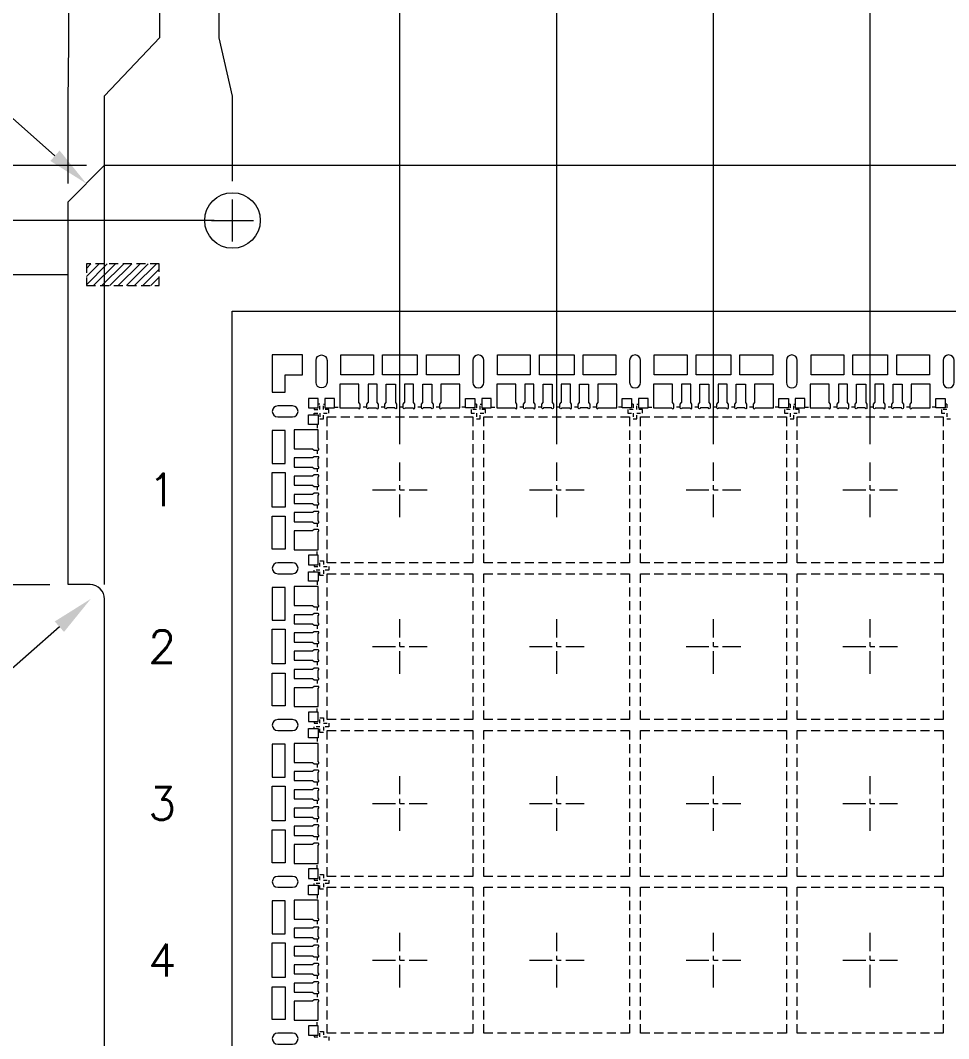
# Model space of a CAD drawing. Header units: millimetres. Extents: x 2103 to 2391, y 501 to 745.
# Drawn here: x 2163.15 to 2188.61, y 690.01 to 717.94 of the extents above; entities that cross this region are included whole.
import ezdxf

# ---------------------------------------------------------------- set-up
doc = ezdxf.new("R2010")
doc.units = ezdxf.units.MM
for name, pattern in [('CENTER', [2, 1.25, -0.25, 0.25, -0.25]), ('DASHED', [0.75, 0.5, -0.25]), ('HIDDEN', [0.375, 0.25, -0.125])]:
    doc.linetypes.add(name, pattern=pattern)
doc.layers.get('Defpoints').update_dxf_attribs({"lineweight": 18})
for name, color, linetype, lineweight in [('1', 7, 'Continuous', 18), ('1D', 4, 'Continuous', 18), ('2D', 4, 'Continuous', 18), ('ETCH', 4, 'Continuous', 15), ('PKG', 6, 'HIDDEN', 9)]:
    doc.layers.add(name, color=color, linetype=linetype, lineweight=lineweight)
doc.layers.add('中心线', color=1, linetype='CENTER')
doc.layers.add('标注', color=4, linetype='Continuous')
doc.styles.add('宋体', font='')
doc.styles.get('宋体').set_extended_font_data('宋体')
doc.dimstyles.new('St. ZB', dxfattribs={"dimtxt": 1.25, "dimasz": 0.8, "dimexe": 0.3, "dimexo": 0.2, "dimgap": 0.3, "dimtad": 0, "dimdec": 3, "dimzin": 0, "dimdsep": 46, "dimtxsty": '宋体', "dimcen": 0.09, "dimdle": 1.6, "dimclrd": 7, "dimclre": 1, "dimclrt": 256, "dimadec": 0, "dimazin": 0, "dimtfac": 1, "dimtdec": 3, "dimtmove": 0, "dimatfit": 3, "dimfxl": 1, "dimtolj": 1, "dimtzin": 0, "dimarcsym": 0})

# ---------------------------------------------------------------- blocks, each defined once
blk = doc.blocks.new('*D19')
at = {"layer": 'Defpoints', "color": 0, "transparency": 16777216}
for p in [(2186.461, 719.327), (2203.711, 712.452), (2186.461, 705.814)]:
    blk.add_point(p, dxfattribs=at)
at = {"layer": '标注', "color": 4, "linetype": 'Continuous', "lineweight": 5, "transparency": 16777216}
blk.add_line((2186.461, 706.314), (2186.461, 719.327), dxfattribs=at)
at = {"layer": '标注', "lineweight": 0, "transparency": 16777216, "insert": (2186.461, 722.162), "char_height": 1.25, "attachment_point": 5, "rotation": 90, "style": '宋体'}
blk.add_mtext('\\A1;17.250', dxfattribs=at)
blk = doc.blocks.new('*D20')
at = {"layer": 'Defpoints', "color": 0, "transparency": 16777216}
for p in [(2182.161, 719.327), (2203.711, 712.452), (2182.161, 705.814)]:
    blk.add_point(p, dxfattribs=at)
at = {"layer": '标注', "color": 4, "linetype": 'Continuous', "lineweight": 5, "transparency": 16777216}
blk.add_line((2182.161, 706.314), (2182.161, 719.327), dxfattribs=at)
at = {"layer": '标注', "lineweight": 0, "transparency": 16777216, "insert": (2182.161, 722.217), "char_height": 1.25, "attachment_point": 5, "rotation": 90, "style": '宋体'}
blk.add_mtext('\\A1;21.550', dxfattribs=at)
blk = doc.blocks.new('*D21')
at = {"layer": 'Defpoints', "color": 0, "transparency": 16777216}
for p in [(2177.861, 719.327), (2203.711, 712.452), (2177.861, 705.814)]:
    blk.add_point(p, dxfattribs=at)
at = {"layer": '标注', "color": 4, "linetype": 'Continuous', "lineweight": 5, "transparency": 16777216}
blk.add_line((2177.861, 706.314), (2177.861, 719.327), dxfattribs=at)
at = {"layer": '标注', "lineweight": 0, "transparency": 16777216, "insert": (2177.861, 722.217), "char_height": 1.25, "attachment_point": 5, "rotation": 90, "style": '宋体'}
blk.add_mtext('\\A1;25.850', dxfattribs=at)
blk = doc.blocks.new('*D22')
at = {"layer": 'Defpoints', "color": 0, "transparency": 16777216}
for p in [(2173.561, 719.327), (2203.711, 712.452), (2173.561, 705.814)]:
    blk.add_point(p, dxfattribs=at)
at = {"layer": '标注', "color": 4, "linetype": 'Continuous', "lineweight": 5, "transparency": 16777216}
blk.add_line((2173.561, 706.314), (2173.561, 719.327), dxfattribs=at)
at = {"layer": '标注', "lineweight": 0, "transparency": 16777216, "insert": (2173.561, 722.21), "char_height": 1.25, "attachment_point": 5, "rotation": 90, "style": '宋体'}
blk.add_mtext('\\A1;30.150', dxfattribs=at)
blk = doc.blocks.new('*D31')
at = {"layer": 'Defpoints', "color": 0, "transparency": 16777216}
for p in [(2168.607, 719.058), (2168.968, 713.027), (2203.711, 712.452)]:
    blk.add_point(p, dxfattribs=at)
at = {"layer": '标注', "color": 4, "linetype": 'Continuous', "lineweight": 5, "transparency": 16777216}
for p, q in [((2168.607, 717.458), (2168.607, 719.058)), ((2168.968, 715.858), (2168.607, 717.458)), ((2168.968, 713.527), (2168.968, 715.858))]:
    blk.add_line(p, q, dxfattribs=at)
at = {"layer": '标注', "lineweight": 0, "transparency": 16777216, "insert": (2168.607, 721.932), "char_height": 1.25, "attachment_point": 5, "rotation": 90, "style": '宋体'}
blk.add_mtext('\\A1;34.743', dxfattribs=at)
blk = doc.blocks.new('*D32')
at = {"layer": 'Defpoints', "color": 0, "transparency": 16777216}
for p in [(2164.476, 718.918), (2164.461, 712.964), (2203.711, 712.452)]:
    blk.add_point(p, dxfattribs=at)
at = {"layer": '标注', "color": 4, "linetype": 'Continuous', "lineweight": 5, "transparency": 16777216}
for p, q in [((2164.476, 717.318), (2164.476, 718.918)), ((2164.461, 715.718), (2164.476, 717.318)), ((2164.461, 713.464), (2164.461, 715.718))]:
    blk.add_line(p, q, dxfattribs=at)
at = {"layer": '标注', "lineweight": 0, "transparency": 16777216, "insert": (2164.476, 721.802), "char_height": 1.25, "attachment_point": 5, "rotation": 90, "style": '宋体'}
blk.add_mtext('\\A1;39.250', dxfattribs=at)
blk = doc.blocks.new('*D33')
at = {"layer": 'Defpoints', "color": 0, "transparency": 16777216}
for p in [(2166.972, 719.071), (2203.711, 712.452), (2165.461, 701.965)]:
    blk.add_point(p, dxfattribs=at)
at = {"layer": '标注', "color": 6, "linetype": 'Continuous', "lineweight": 5, "transparency": 16777216}
for p, q in [((2166.972, 717.471), (2166.972, 719.071)), ((2165.461, 715.871), (2166.972, 717.471)), ((2165.461, 702.465), (2165.461, 715.871))]:
    blk.add_line(p, q, dxfattribs=at)
at = {"layer": '标注', "color": 6, "lineweight": 0, "transparency": 16777216, "insert": (2166.972, 721.955), "char_height": 1.25, "attachment_point": 5, "rotation": 90, "style": '宋体'}
blk.add_mtext('\\A1;38.250', dxfattribs=at)
blk = doc.blocks.new('*D34')
at = {"layer": 'Defpoints', "color": 0, "transparency": 16777216}
for p in [(2203.711, 712.452), (2156.668, 702.466), (2164.461, 702.464)]:
    blk.add_point(p, dxfattribs=at)
at = {"layer": '标注', "color": 4, "linetype": 'Continuous', "lineweight": 5, "transparency": 16777216}
for p, q in [((2158.268, 702.466), (2156.668, 702.466)), ((2159.868, 702.464), (2158.268, 702.466)), ((2163.961, 702.464), (2159.868, 702.464))]:
    blk.add_line(p, q, dxfattribs=at)
at = {"layer": '标注', "lineweight": 0, "transparency": 16777216, "insert": (2154.224, 702.466), "char_height": 1.25, "attachment_point": 5, "style": '宋体'}
blk.add_mtext('\\A1;9.988', dxfattribs=at)
blk = doc.blocks.new('*D35')
at = {"layer": 'Defpoints', "color": 0, "transparency": 16777216}
for p in [(2156.522, 715.504), (2165.461, 713.964), (2203.711, 712.452)]:
    blk.add_point(p, dxfattribs=at)
at = {"layer": '标注', "color": 4, "linetype": 'Continuous', "lineweight": 5, "transparency": 16777216}
for p, q in [((2158.122, 715.504), (2156.522, 715.504)), ((2159.722, 713.964), (2158.122, 715.504)), ((2164.961, 713.964), (2159.722, 713.964))]:
    blk.add_line(p, q, dxfattribs=at)
at = {"layer": '标注', "lineweight": 0, "transparency": 16777216, "insert": (2154.145, 715.504), "char_height": 1.25, "attachment_point": 5, "style": '宋体'}
blk.add_mtext('\\A1;1.512', dxfattribs=at)
blk = doc.blocks.new('*D36')
at = {"layer": 'Defpoints', "color": 0, "transparency": 16777216}
for p in [(2203.711, 712.452), (2158.047, 682.471), (2164.461, 682.464)]:
    blk.add_point(p, dxfattribs=at)
at = {"layer": '标注', "color": 4, "linetype": 'Continuous', "lineweight": 5, "transparency": 16777216}
for p, q in [((2159.647, 682.471), (2158.047, 682.471)), ((2161.247, 682.464), (2159.647, 682.471)), ((2163.961, 682.464), (2161.247, 682.464))]:
    blk.add_line(p, q, dxfattribs=at)
at = {"layer": '标注', "lineweight": 0, "transparency": 16777216, "insert": (2155.163, 682.471), "char_height": 1.25, "attachment_point": 5, "style": '宋体'}
blk.add_mtext('\\A1;29.988', dxfattribs=at)
blk = doc.blocks.new('*D37')
at = {"layer": 'Defpoints', "color": 0, "transparency": 16777216}
for p in [(2203.711, 712.452), (2158.06, 667.471), (2164.461, 667.464)]:
    blk.add_point(p, dxfattribs=at)
at = {"layer": '标注', "color": 4, "linetype": 'Continuous', "lineweight": 5, "transparency": 16777216}
for p, q in [((2159.66, 667.471), (2158.06, 667.471)), ((2161.26, 667.464), (2159.66, 667.471)), ((2163.961, 667.464), (2161.26, 667.464))]:
    blk.add_line(p, q, dxfattribs=at)
at = {"layer": '标注', "lineweight": 0, "transparency": 16777216, "insert": (2155.163, 667.471), "char_height": 1.25, "attachment_point": 5, "style": '宋体'}
blk.add_mtext('\\A1;44.988', dxfattribs=at)
blk = doc.blocks.new('*D38')
at = {"layer": 'Defpoints', "color": 0, "transparency": 16777216}
for p in [(2203.711, 712.452), (2158.499, 638.978), (2164.966, 638.964)]:
    blk.add_point(p, dxfattribs=at)
at = {"layer": '标注', "color": 4, "linetype": 'Continuous', "lineweight": 5, "transparency": 16777216}
for p, q in [((2160.099, 638.978), (2158.499, 638.978)), ((2161.699, 638.964), (2160.099, 638.978)), ((2164.466, 638.964), (2161.699, 638.964))]:
    blk.add_line(p, q, dxfattribs=at)
at = {"layer": '标注', "lineweight": 0, "transparency": 16777216, "insert": (2149.791, 638.978), "char_height": 1.25, "attachment_point": 5, "style": '宋体'}
blk.add_mtext('\\A1;73.4880%%p0.300 TAPE', dxfattribs=at)
blk = doc.blocks.new('*D39')
at = {"layer": 'Defpoints', "color": 0, "transparency": 16777216}
for p in [(2203.711, 712.452), (2158.577, 635.95), (2165.461, 635.964)]:
    blk.add_point(p, dxfattribs=at)
at = {"layer": '标注', "color": 4, "linetype": 'Continuous', "lineweight": 5, "transparency": 16777216}
for p, q in [((2160.177, 635.95), (2158.577, 635.95)), ((2161.777, 635.964), (2160.177, 635.95)), ((2164.961, 635.964), (2161.777, 635.964))]:
    blk.add_line(p, q, dxfattribs=at)
at = {"layer": '标注', "lineweight": 0, "transparency": 16777216, "insert": (2155.704, 635.95), "char_height": 1.25, "attachment_point": 5, "style": '宋体'}
blk.add_mtext('\\A1;76.488', dxfattribs=at)
blk = doc.blocks.new('*D40')
at = {"layer": 'Defpoints', "color": 0, "transparency": 16777216}
for p in [(2156.746, 713.013), (2168.968, 712.452), (2203.711, 712.452)]:
    blk.add_point(p, dxfattribs=at)
at = {"layer": '标注', "color": 4, "linetype": 'Continuous', "lineweight": 5, "transparency": 16777216}
for p, q in [((2158.346, 713.013), (2156.746, 713.013)), ((2159.946, 712.452), (2158.346, 713.013)), ((2168.468, 712.452), (2159.946, 712.452))]:
    blk.add_line(p, q, dxfattribs=at)
at = {"layer": '标注', "lineweight": 0, "transparency": 16777216, "insert": (2154.298, 713.013), "char_height": 1.25, "attachment_point": 5, "style": '宋体'}
blk.add_mtext('\\A1;0.000', dxfattribs=at)
blk = doc.blocks.new('*D41')
at = {"layer": 'Defpoints', "color": 0, "transparency": 16777216}
for p in [(2203.711, 712.452), (2156.698, 710.964), (2164.961, 710.964)]:
    blk.add_point(p, dxfattribs=at)
at = {"layer": '标注', "color": 4, "linetype": 'Continuous', "lineweight": 5, "transparency": 16777216}
blk.add_line((2164.461, 710.964), (2156.698, 710.964), dxfattribs=at)
at = {"layer": '标注', "lineweight": 0, "transparency": 16777216, "insert": (2148.482, 710.964), "char_height": 1.25, "attachment_point": 5, "style": '宋体'}
blk.add_mtext('\\A1;1.4880%%P0.300 TAPE', dxfattribs=at)
blk = doc.blocks.new('*D53')
at = {"layer": 'Defpoints', "color": 0, "transparency": 16777216}
for p in [(2203.711, 712.452), (2158.046, 647.464), (2164.461, 647.464)]:
    blk.add_point(p, dxfattribs=at)
at = {"layer": '标注', "color": 4, "linetype": 'Continuous', "lineweight": 5, "transparency": 16777216}
blk.add_line((2163.961, 647.464), (2158.046, 647.464), dxfattribs=at)
at = {"layer": '标注', "lineweight": 0, "transparency": 16777216, "insert": (2155.159, 647.464), "char_height": 1.25, "attachment_point": 5, "style": '宋体'}
blk.add_mtext('\\A1;64.988', dxfattribs=at)
blk = doc.blocks.new('*D90')
at = {"layer": 'Defpoints', "color": 0, "transparency": 16777216}
for p in [(2203.711, 712.452), (2168.961, 639.964), (2167.668, 632.405)]:
    blk.add_point(p, dxfattribs=at)
at = {"layer": '标注', "color": 4, "linetype": 'Continuous', "lineweight": 5, "transparency": 16777216}
for p, q in [((2168.961, 639.464), (2168.961, 635.605)), ((2168.961, 635.605), (2167.668, 634.005)), ((2167.668, 634.005), (2167.668, 632.405))]:
    blk.add_line(p, q, dxfattribs=at)
at = {"layer": '标注', "lineweight": 0, "transparency": 16777216, "insert": (2167.668, 629.521), "char_height": 1.25, "attachment_point": 5, "rotation": 90, "style": '宋体'}
blk.add_mtext('\\A1;34.750', dxfattribs=at)

msp = doc.modelspace()

# ---------------------------------------------------------------- hatches: boundary and pattern name
at = {"layer": 'ETCH', "lineweight": 0}
h = msp.add_hatch(dxfattribs=at)
h.set_pattern_fill('ANSI31', color=256, scale=0.05)
h.set_pattern_definition([(45, (2316.36633, 731.20853), (-0.1122532, 0.1122532), [])])
h.paths.add_polyline_path([(2224.25022, 582.08881), (2223.65022, 582.08881), (2223.65022, 582.00453), (2224.25022, 582.00453)])
h.paths.add_polyline_path([(2224.25022, 582.18453), (2223.65022, 582.18453), (2223.65022, 582.08881), (2224.25022, 582.08881)])
h.paths.add_polyline_path([(2224.25022, 603.69453), (2223.65022, 603.69453), (2223.65022, 603.60453), (2224.25022, 603.60453)])
h.paths.add_polyline_path([(2224.25022, 603.78453), (2223.65022, 603.78453), (2223.65022, 603.69453), (2224.25022, 603.69453)])
h.paths.add_polyline_path([(2147.75022, 603.69453), (2147.15022, 603.69453), (2147.15022, 603.60453), (2147.75022, 603.60453)])
h.paths.add_polyline_path([(2147.75022, 603.78453), (2147.15022, 603.78453), (2147.15022, 603.69453), (2147.75022, 603.69453)])
h.paths.add_polyline_path([(2166.9606, 638.96442), (2164.9606, 638.96442), (2164.9606, 638.66442), (2166.9606, 638.66442)])
h.paths.add_polyline_path([(2166.9606, 639.26442), (2164.9606, 639.26442), (2164.9606, 638.96442), (2166.9606, 638.96442)])
h.paths.add_polyline_path([(2166.9606, 710.96442), (2164.9606, 710.96442), (2164.9606, 710.66442), (2166.9606, 710.66442)])
h.paths.add_polyline_path([(2166.9606, 711.26442), (2164.9606, 711.26442), (2164.9606, 710.96442), (2166.9606, 710.96442)])
h.paths.add_polyline_path([(2147.75022, 582.08881), (2147.15022, 582.08881), (2147.15022, 582.00453), (2147.75022, 582.00453)])
h.paths.add_polyline_path([(2147.75022, 582.18453), (2147.15022, 582.18453), (2147.15022, 582.08881), (2147.75022, 582.08881)])
at = {"layer": '标注', "lineweight": 0}
for points in [[(2163.97266, 714.08345), (2164.9606, 713.46442), (2164.22683, 714.37041)], [(2164.09334, 701.45512), (2165.08129, 702.07415), (2164.34751, 701.16817)]]:
    msp.add_hatch(color=256, dxfattribs=at).paths.add_polyline_path(points, flags=0)

# ---------------------------------------------------------------- linework, layer by layer
at = {"color": 6, "linetype": 'ByBlock', "lineweight": 0}
msp.add_lwpolyline([(2240.9606, 635.96442), (2165.4606, 635.96442), (2164.4606, 636.96442), (2164.4606, 636.96442), (2164.4606, 636.96442), (2164.4606, 647.46442), (2165.0606, 647.46442, 0.41421356), (2165.4606, 647.86442), (2165.4606, 667.06442, 0.41421356), (2165.0606, 667.46442), (2164.4606, 667.46442), (2164.4606, 682.46442), (2165.0606, 682.46442, 0.41421356), (2165.4606, 682.86442), (2165.4606, 702.06442, 0.41421356), (2165.0606, 702.46442), (2164.4606, 702.46442), (2164.4606, 712.96442), (2164.4606, 712.96442), (2164.4606, 712.96442), (2165.4606, 713.96442), (2240.9606, 713.96442)], format="xyb", dxfattribs=at)
at = {"lineweight": 0}
msp.add_lwpolyline([(2170.8856, 708.21442), (2170.8856, 708.76442), (2170.0606, 708.76442), (2170.0606, 707.73942), (2170.4106, 707.73942), (2170.4106, 708.21442)], close=True, dxfattribs=at)
at = {"lineweight": 0, "ltscale": 10}
for points in [[(2171.2606, 708.00942), (2171.2606, 708.61442, -1), (2171.5606, 708.61442), (2171.5606, 708.00942, -1)], [(2175.8606, 708.00942), (2175.8606, 708.61442, 1), (2175.5606, 708.61442), (2175.5606, 708.00942, 1)], [(2180.1606, 708.00942), (2180.1606, 708.61442, 1), (2179.8606, 708.61442), (2179.8606, 708.00942, 1)], [(2180.1606, 708.00942), (2180.1606, 708.61442, 1), (2179.8606, 708.61442), (2179.8606, 708.00942, 1)], [(2184.4606, 708.00942), (2184.4606, 708.61442, 1), (2184.1606, 708.61442), (2184.1606, 708.00942, 1)], [(2184.4606, 708.00942), (2184.4606, 708.61442, 1), (2184.1606, 708.61442), (2184.1606, 708.00942, 1)], [(2188.7606, 708.00942), (2188.7606, 708.61442, 1), (2188.4606, 708.61442), (2188.4606, 708.00942, 1)], [(2170.6156, 707.36442), (2170.2106, 707.36442, 1), (2170.2106, 707.06442), (2170.6156, 707.06442, 1)], [(2170.6156, 703.06442), (2170.2106, 703.06442, 1), (2170.2106, 702.76442), (2170.6156, 702.76442, 1)], [(2170.6156, 698.76442), (2170.2106, 698.76442, 1), (2170.2106, 698.46442), (2170.6156, 698.46442, 1)], [(2170.6156, 694.46442), (2170.2106, 694.46442, 1), (2170.2106, 694.16442), (2170.6156, 694.16442, 1)], [(2170.6156, 690.16442), (2170.2106, 690.16442, 1), (2170.2106, 689.86442), (2170.6156, 689.86442, 1)]]:
    msp.add_lwpolyline(points, format="xyb", close=True, dxfattribs=at)
for points in [[(2171.9356, 708.21442), (2171.9356, 708.76442), (2172.8356, 708.76442), (2172.8356, 708.21442)], [(2173.0856, 708.21442), (2173.0856, 708.76442), (2174.0356, 708.76442), (2174.0356, 708.21442)], [(2174.2856, 708.21442), (2174.2856, 708.76442), (2175.1856, 708.76442), (2175.1856, 708.21442)], [(2176.2356, 708.21442), (2176.2356, 708.76442), (2177.1356, 708.76442), (2177.1356, 708.21442)], [(2177.3856, 708.21442), (2177.3856, 708.76442), (2178.3356, 708.76442), (2178.3356, 708.21442)], [(2178.5856, 708.21442), (2178.5856, 708.76442), (2179.4856, 708.76442), (2179.4856, 708.21442)], [(2180.5356, 708.21442), (2180.5356, 708.76442), (2181.4356, 708.76442), (2181.4356, 708.21442)], [(2181.6856, 708.21442), (2181.6856, 708.76442), (2182.6356, 708.76442), (2182.6356, 708.21442)], [(2182.8856, 708.21442), (2182.8856, 708.76442), (2183.7856, 708.76442), (2183.7856, 708.21442)], [(2184.8356, 708.21442), (2184.8356, 708.76442), (2185.7356, 708.76442), (2185.7356, 708.21442)], [(2185.9856, 708.21442), (2185.9856, 708.76442), (2186.9356, 708.76442), (2186.9356, 708.21442)], [(2187.1856, 708.21442), (2187.1856, 708.76442), (2188.0856, 708.76442), (2188.0856, 708.21442)], [(2170.0606, 705.78942), (2170.4106, 705.78942), (2170.4106, 706.68942), (2170.0606, 706.68942)], [(2170.0606, 705.53942), (2170.4106, 705.53942), (2170.4106, 704.58942), (2170.0606, 704.58942)], [(2170.4106, 704.33942), (2170.4106, 703.43942), (2170.0606, 703.43942), (2170.0606, 704.33942)], [(2170.0606, 701.48942), (2170.4106, 701.48942), (2170.4106, 702.38942), (2170.0606, 702.38942)], [(2170.0606, 701.23942), (2170.4106, 701.23942), (2170.4106, 700.28942), (2170.0606, 700.28942)], [(2170.4106, 700.03942), (2170.4106, 699.13942), (2170.0606, 699.13942), (2170.0606, 700.03942)], [(2170.0606, 697.18942), (2170.4106, 697.18942), (2170.4106, 698.08942), (2170.0606, 698.08942)], [(2170.0606, 696.93942), (2170.4106, 696.93942), (2170.4106, 695.98942), (2170.0606, 695.98942)], [(2170.4106, 695.73942), (2170.4106, 694.83942), (2170.0606, 694.83942), (2170.0606, 695.73942)], [(2170.0606, 692.88942), (2170.4106, 692.88942), (2170.4106, 693.78942), (2170.0606, 693.78942)], [(2170.0606, 692.63942), (2170.4106, 692.63942), (2170.4106, 691.68942), (2170.0606, 691.68942)], [(2170.4106, 691.43942), (2170.4106, 690.53942), (2170.0606, 690.53942), (2170.0606, 691.43942)]]:
    msp.add_lwpolyline(points, close=True, dxfattribs=at)
at = {"layer": '1', "lineweight": 0}
for points in [[(2172.4706, 707.30942), (2172.4706, 707.41442), (2172.4356, 707.46442), (2172.4356, 707.96442), (2171.9156, 707.96442), (2171.9156, 707.30942), (2172.4206, 707.30942, 1)], [(2174.7006, 707.30942), (2175.2056, 707.30942), (2175.2056, 707.96442), (2174.6856, 707.96442), (2174.6856, 707.46442), (2174.6506, 707.41442), (2174.6506, 707.30942, 1)], [(2176.7356, 707.46442), (2176.7356, 707.96442), (2176.2156, 707.96442), (2176.2156, 707.30942), (2176.7206, 707.30942, 1), (2176.7706, 707.30942), (2176.7706, 707.41442)], [(2178.9506, 707.41442), (2178.9506, 707.30942, 1), (2179.0006, 707.30942), (2179.5056, 707.30942), (2179.5056, 707.96442), (2178.9856, 707.96442), (2178.9856, 707.46442)], [(2181.0356, 707.46442), (2181.0356, 707.96442), (2180.5156, 707.96442), (2180.5156, 707.30942), (2181.0206, 707.30942, 1), (2181.0706, 707.30942), (2181.0706, 707.41442)], [(2183.2506, 707.41442), (2183.2506, 707.30942, 1), (2183.3006, 707.30942), (2183.8056, 707.30942), (2183.8056, 707.96442), (2183.2856, 707.96442), (2183.2856, 707.46442)], [(2185.3356, 707.46442), (2185.3356, 707.96442), (2184.8156, 707.96442), (2184.8156, 707.30942), (2185.3206, 707.30942, 1), (2185.3706, 707.30942), (2185.3706, 707.41442)], [(2187.5506, 707.41442), (2187.5506, 707.30942, 1), (2187.6006, 707.30942), (2188.1056, 707.30942), (2188.1056, 707.96442), (2187.5856, 707.96442), (2187.5856, 707.46442)], [(2171.2106, 706.15442), (2171.3156, 706.15442, 1), (2171.3156, 706.20442), (2171.3156, 706.70942), (2170.6606, 706.70942), (2170.6606, 706.18942), (2171.1606, 706.18942)], [(2171.1606, 703.93942), (2170.6606, 703.93942), (2170.6606, 703.41942), (2171.3156, 703.41942), (2171.3156, 703.92442, 1), (2171.3156, 703.97442), (2171.2106, 703.97442)], [(2171.2106, 701.85442), (2171.3156, 701.85442, 1), (2171.3156, 701.90442), (2171.3156, 702.40942), (2170.6606, 702.40942), (2170.6606, 701.88942), (2171.1606, 701.88942)], [(2171.1606, 699.63942), (2170.6606, 699.63942), (2170.6606, 699.11942), (2171.3156, 699.11942), (2171.3156, 699.62442, 1), (2171.3156, 699.67442), (2171.2106, 699.67442)], [(2171.2106, 697.55442), (2171.3156, 697.55442, 1), (2171.3156, 697.60442), (2171.3156, 698.10942), (2170.6606, 698.10942), (2170.6606, 697.58942), (2171.1606, 697.58942)], [(2171.1606, 695.33942), (2170.6606, 695.33942), (2170.6606, 694.81942), (2171.3156, 694.81942), (2171.3156, 695.32442, 1), (2171.3156, 695.37442), (2171.2106, 695.37442)], [(2171.2106, 693.25442), (2171.3156, 693.25442, 1), (2171.3156, 693.30442), (2171.3156, 693.80942), (2170.6606, 693.80942), (2170.6606, 693.28942), (2171.1606, 693.28942)], [(2171.1606, 691.03942), (2170.6606, 691.03942), (2170.6606, 690.51942), (2171.3156, 690.51942), (2171.3156, 691.02442, 1), (2171.3156, 691.07442), (2171.2106, 691.07442)]]:
    msp.add_lwpolyline(points, format="xyb", close=True, dxfattribs=at)
for points in [[(2172.7006, 707.30942), (2172.9206, 707.30942, 1), (2172.9706, 707.30942), (2172.9706, 707.41442), (2172.9356, 707.46442), (2172.9356, 707.96442), (2172.6856, 707.96442), (2172.6856, 707.46442)], [(2173.7006, 707.30942), (2173.9206, 707.30942, 1), (2173.9706, 707.30942), (2173.9706, 707.41442), (2173.9356, 707.46442), (2173.9356, 707.96442), (2173.6856, 707.96442), (2173.6856, 707.46442)], [(2177.0006, 707.30942), (2177.2206, 707.30942, 1), (2177.2706, 707.30942), (2177.2706, 707.41442), (2177.2356, 707.46442), (2177.2356, 707.96442), (2176.9856, 707.96442), (2176.9856, 707.46442)], [(2178.0006, 707.30942), (2178.2206, 707.30942, 1), (2178.2706, 707.30942), (2178.2706, 707.41442), (2178.2356, 707.46442), (2178.2356, 707.96442), (2177.9856, 707.96442), (2177.9856, 707.46442)], [(2181.3006, 707.30942), (2181.5206, 707.30942, 1), (2181.5706, 707.30942), (2181.5706, 707.41442), (2181.5356, 707.46442), (2181.5356, 707.96442), (2181.2856, 707.96442), (2181.2856, 707.46442)], [(2182.3006, 707.30942), (2182.5206, 707.30942, 1), (2182.5706, 707.30942), (2182.5706, 707.41442), (2182.5356, 707.46442), (2182.5356, 707.96442), (2182.2856, 707.96442), (2182.2856, 707.46442)], [(2185.6006, 707.30942), (2185.8206, 707.30942, 1), (2185.8706, 707.30942), (2185.8706, 707.41442), (2185.8356, 707.46442), (2185.8356, 707.96442), (2185.5856, 707.96442), (2185.5856, 707.46442)], [(2186.6006, 707.30942), (2186.8206, 707.30942, 1), (2186.8706, 707.30942), (2186.8706, 707.41442), (2186.8356, 707.46442), (2186.8356, 707.96442), (2186.5856, 707.96442), (2186.5856, 707.46442)], [(2171.3156, 705.20442), (2171.3156, 705.42442, 1), (2171.3156, 705.47442), (2171.2106, 705.47442), (2171.1606, 705.43942), (2170.6606, 705.43942), (2170.6606, 705.18942), (2171.1606, 705.18942)], [(2171.3156, 704.20442), (2171.3156, 704.42442, 1), (2171.3156, 704.47442), (2171.2106, 704.47442), (2171.1606, 704.43942), (2170.6606, 704.43942), (2170.6606, 704.18942), (2171.1606, 704.18942)], [(2171.3156, 700.90442), (2171.3156, 701.12442, 1), (2171.3156, 701.17442), (2171.2106, 701.17442), (2171.1606, 701.13942), (2170.6606, 701.13942), (2170.6606, 700.88942), (2171.1606, 700.88942)], [(2171.3156, 699.90442), (2171.3156, 700.12442, 1), (2171.3156, 700.17442), (2171.2106, 700.17442), (2171.1606, 700.13942), (2170.6606, 700.13942), (2170.6606, 699.88942), (2171.1606, 699.88942)], [(2171.3156, 696.60442), (2171.3156, 696.82442, 1), (2171.3156, 696.87442), (2171.2106, 696.87442), (2171.1606, 696.83942), (2170.6606, 696.83942), (2170.6606, 696.58942), (2171.1606, 696.58942)], [(2171.3156, 695.60442), (2171.3156, 695.82442, 1), (2171.3156, 695.87442), (2171.2106, 695.87442), (2171.1606, 695.83942), (2170.6606, 695.83942), (2170.6606, 695.58942), (2171.1606, 695.58942)], [(2171.3156, 692.30442), (2171.3156, 692.52442, 1), (2171.3156, 692.57442), (2171.2106, 692.57442), (2171.1606, 692.53942), (2170.6606, 692.53942), (2170.6606, 692.28942), (2171.1606, 692.28942)], [(2171.3156, 691.30442), (2171.3156, 691.52442, 1), (2171.3156, 691.57442), (2171.2106, 691.57442), (2171.1606, 691.53942), (2170.6606, 691.53942), (2170.6606, 691.28942), (2171.1606, 691.28942)]]:
    msp.add_lwpolyline(points, format="xyb", dxfattribs=at)
at = {"layer": '1', "color": 7, "lineweight": 0}
for points in [[(2173.4706, 707.30942, -1), (2173.4206, 707.30942), (2173.2006, 707.30942, -1), (2173.1506, 707.30942), (2173.1506, 707.41442), (2173.1856, 707.46442), (2173.1856, 707.96442), (2173.4356, 707.96442), (2173.4356, 707.46442), (2173.4706, 707.41442)], [(2174.4706, 707.30942, -1), (2174.4206, 707.30942), (2174.2006, 707.30942, -1), (2174.1506, 707.30942), (2174.1506, 707.41442), (2174.1856, 707.46442), (2174.1856, 707.96442), (2174.4356, 707.96442), (2174.4356, 707.46442), (2174.4706, 707.41442)], [(2177.7706, 707.30942, -1), (2177.7206, 707.30942), (2177.5006, 707.30942, -1), (2177.4506, 707.30942), (2177.4506, 707.41442), (2177.4856, 707.46442), (2177.4856, 707.96442), (2177.7356, 707.96442), (2177.7356, 707.46442), (2177.7706, 707.41442)], [(2178.7706, 707.30942, -1), (2178.7206, 707.30942), (2178.5006, 707.30942, -1), (2178.4506, 707.30942), (2178.4506, 707.41442), (2178.4856, 707.46442), (2178.4856, 707.96442), (2178.7356, 707.96442), (2178.7356, 707.46442), (2178.7706, 707.41442)], [(2182.0706, 707.30942, -1), (2182.0206, 707.30942), (2181.8006, 707.30942, -1), (2181.7506, 707.30942), (2181.7506, 707.41442), (2181.7856, 707.46442), (2181.7856, 707.96442), (2182.0356, 707.96442), (2182.0356, 707.46442), (2182.0706, 707.41442)], [(2183.0706, 707.30942, -1), (2183.0206, 707.30942), (2182.8006, 707.30942, -1), (2182.7506, 707.30942), (2182.7506, 707.41442), (2182.7856, 707.46442), (2182.7856, 707.96442), (2183.0356, 707.96442), (2183.0356, 707.46442), (2183.0706, 707.41442)], [(2186.3706, 707.30942, -1), (2186.3206, 707.30942), (2186.1006, 707.30942, -1), (2186.0506, 707.30942), (2186.0506, 707.41442), (2186.0856, 707.46442), (2186.0856, 707.96442), (2186.3356, 707.96442), (2186.3356, 707.46442), (2186.3706, 707.41442)], [(2187.3706, 707.30942, -1), (2187.3206, 707.30942), (2187.1006, 707.30942, -1), (2187.0506, 707.30942), (2187.0506, 707.41442), (2187.0856, 707.46442), (2187.0856, 707.96442), (2187.3356, 707.96442), (2187.3356, 707.46442), (2187.3706, 707.41442)], [(2171.2106, 705.97442), (2171.1606, 705.93942), (2170.6606, 705.93942), (2170.6606, 705.68942), (2171.1606, 705.68942), (2171.2106, 705.65442), (2171.3156, 705.65442, 1), (2171.3156, 705.70442), (2171.3156, 705.92442, 1), (2171.3156, 705.97442)], [(2171.2106, 704.97442), (2171.1606, 704.93942), (2170.6606, 704.93942), (2170.6606, 704.68942), (2171.1606, 704.68942), (2171.2106, 704.65442), (2171.3156, 704.65442, 1), (2171.3156, 704.70442), (2171.3156, 704.92442, 1), (2171.3156, 704.97442)], [(2171.2106, 701.67442), (2171.1606, 701.63942), (2170.6606, 701.63942), (2170.6606, 701.38942), (2171.1606, 701.38942), (2171.2106, 701.35442), (2171.3156, 701.35442, 1), (2171.3156, 701.40442), (2171.3156, 701.62442, 1), (2171.3156, 701.67442)], [(2171.2106, 700.67442), (2171.1606, 700.63942), (2170.6606, 700.63942), (2170.6606, 700.38942), (2171.1606, 700.38942), (2171.2106, 700.35442), (2171.3156, 700.35442, 1), (2171.3156, 700.40442), (2171.3156, 700.62442, 1), (2171.3156, 700.67442)], [(2171.2106, 697.37442), (2171.1606, 697.33942), (2170.6606, 697.33942), (2170.6606, 697.08942), (2171.1606, 697.08942), (2171.2106, 697.05442), (2171.3156, 697.05442, 1), (2171.3156, 697.10442), (2171.3156, 697.32442, 1), (2171.3156, 697.37442)], [(2171.2106, 696.37442), (2171.1606, 696.33942), (2170.6606, 696.33942), (2170.6606, 696.08942), (2171.1606, 696.08942), (2171.2106, 696.05442), (2171.3156, 696.05442, 1), (2171.3156, 696.10442), (2171.3156, 696.32442, 1), (2171.3156, 696.37442)], [(2171.2106, 693.07442), (2171.1606, 693.03942), (2170.6606, 693.03942), (2170.6606, 692.78942), (2171.1606, 692.78942), (2171.2106, 692.75442), (2171.3156, 692.75442, 1), (2171.3156, 692.80442), (2171.3156, 693.02442, 1), (2171.3156, 693.07442)], [(2171.2106, 692.07442), (2171.1606, 692.03942), (2170.6606, 692.03942), (2170.6606, 691.78942), (2171.1606, 691.78942), (2171.2106, 691.75442), (2171.3156, 691.75442, 1), (2171.3156, 691.80442), (2171.3156, 692.02442, 1), (2171.3156, 692.07442)]]:
    msp.add_lwpolyline(points, format="xyb", close=True, dxfattribs=at)
at = {"layer": '1', "lineweight": 0}
for points in [[(2171.0556, 707.30942), (2171.3156, 707.30942), (2171.3156, 707.56942), (2171.0556, 707.56942)], [(2171.7656, 707.30942), (2171.7656, 707.56942), (2171.5056, 707.56942), (2171.5056, 707.30942)], [(2175.3556, 707.30942), (2175.3556, 707.56942), (2175.6156, 707.56942), (2175.6156, 707.30942)], [(2176.0656, 707.30942), (2176.0656, 707.56942), (2175.8056, 707.56942), (2175.8056, 707.30942)], [(2179.6556, 707.30942), (2179.6556, 707.56942), (2179.9156, 707.56942), (2179.9156, 707.30942)], [(2180.3656, 707.30942), (2180.3656, 707.56942), (2180.1056, 707.56942), (2180.1056, 707.30942)], [(2183.9556, 707.30942), (2183.9556, 707.56942), (2184.2156, 707.56942), (2184.2156, 707.30942)], [(2184.6656, 707.30942), (2184.6656, 707.56942), (2184.4056, 707.56942), (2184.4056, 707.30942)], [(2188.2556, 707.30942), (2188.2556, 707.56942), (2188.5156, 707.56942), (2188.5156, 707.30942)], [(2171.3156, 706.85942), (2171.0556, 706.85942), (2171.0556, 707.11942), (2171.3156, 707.11942)], [(2171.3156, 703.26942), (2171.0556, 703.26942), (2171.0556, 703.00942), (2171.3156, 703.00942)], [(2171.3156, 702.55942), (2171.0556, 702.55942), (2171.0556, 702.81942), (2171.3156, 702.81942)], [(2171.3156, 698.96942), (2171.0556, 698.96942), (2171.0556, 698.70942), (2171.3156, 698.70942)], [(2171.3156, 698.25942), (2171.0556, 698.25942), (2171.0556, 698.51942), (2171.3156, 698.51942)], [(2171.3156, 694.66942), (2171.0556, 694.66942), (2171.0556, 694.40942), (2171.3156, 694.40942)], [(2171.3156, 693.95942), (2171.0556, 693.95942), (2171.0556, 694.21942), (2171.3156, 694.21942)], [(2171.3156, 690.36942), (2171.0556, 690.36942), (2171.0556, 690.10942), (2171.3156, 690.10942)]]:
    msp.add_lwpolyline(points, close=True, dxfattribs=at)
at = {"layer": '1', "color": 7, "lineweight": 0}
for points in [[(2172.7006, 707.30942, -1), (2172.6506, 707.30942), (2172.6506, 707.41442), (2172.6856, 707.46442)], [(2173.7006, 707.30942, -1), (2173.6506, 707.30942), (2173.6506, 707.41442), (2173.6856, 707.46442)], [(2177.0006, 707.30942, -1), (2176.9506, 707.30942), (2176.9506, 707.41442), (2176.9856, 707.46442)], [(2178.0006, 707.30942, -1), (2177.9506, 707.30942), (2177.9506, 707.41442), (2177.9856, 707.46442)], [(2181.3006, 707.30942, -1), (2181.2506, 707.30942), (2181.2506, 707.41442), (2181.2856, 707.46442)], [(2182.3006, 707.30942, -1), (2182.2506, 707.30942), (2182.2506, 707.41442), (2182.2856, 707.46442)], [(2185.6006, 707.30942, -1), (2185.5506, 707.30942), (2185.5506, 707.41442), (2185.5856, 707.46442)], [(2186.6006, 707.30942, -1), (2186.5506, 707.30942), (2186.5506, 707.41442), (2186.5856, 707.46442)], [(2171.1606, 705.18942), (2171.2106, 705.15442), (2171.3156, 705.15442, 1), (2171.3156, 705.20442)], [(2171.1606, 704.18942), (2171.2106, 704.15442), (2171.3156, 704.15442, 1), (2171.3156, 704.20442)], [(2171.1606, 700.88942), (2171.2106, 700.85442), (2171.3156, 700.85442, 1), (2171.3156, 700.90442)], [(2171.1606, 699.88942), (2171.2106, 699.85442), (2171.3156, 699.85442, 1), (2171.3156, 699.90442)], [(2171.1606, 696.58942), (2171.2106, 696.55442), (2171.3156, 696.55442, 1), (2171.3156, 696.60442)], [(2171.1606, 695.58942), (2171.2106, 695.55442), (2171.3156, 695.55442, 1), (2171.3156, 695.60442)], [(2171.1606, 692.28942), (2171.2106, 692.25442), (2171.3156, 692.25442, 1), (2171.3156, 692.30442)], [(2171.1606, 691.28942), (2171.2106, 691.25442), (2171.3156, 691.25442, 1), (2171.3156, 691.30442)]]:
    msp.add_lwpolyline(points, format="xyb", dxfattribs=at)
at = {"layer": '1', "lineweight": 0}
msp.add_circle((2168.9676, 712.45242), 0.762, dxfattribs=at)
at = {"layer": '1D', "lineweight": 0}
for p, q in [((2168.9676, 711.87742), (2168.9676, 713.02742)), ((2168.3926, 712.45242), (2169.5426, 712.45242))]:
    msp.add_line(p, q, dxfattribs=at)
at = {"layer": '1D', "linetype": 'HIDDEN', "lineweight": 0}
msp.add_lwpolyline([(2164.9606, 711.26442), (2164.9606, 710.66442), (2166.9606, 710.66442), (2166.9606, 711.26442)], close=True, dxfattribs=at)
at = {"layer": '1D', "color": 1, "lineweight": 0}
msp.add_lwpolyline([(2240.9606, 639.96442), (2168.9606, 639.96442), (2168.9606, 709.96442), (2240.9606, 709.96442)], dxfattribs=at)
at = {"layer": '1D', "linetype": 'HIDDEN', "lineweight": 0, "ltscale": 0.1}
for points in [[(2171.7656, 707.33442), (2171.9156, 707.33442)], [(2172.6506, 707.33442), (2172.4706, 707.33442)], [(2173.1506, 707.33442), (2172.9706, 707.33442)], [(2173.6506, 707.33442), (2173.4706, 707.33442)], [(2174.1506, 707.33442), (2173.9706, 707.33442)], [(2174.6506, 707.33442), (2174.4706, 707.33442)], [(2175.3556, 707.33442), (2175.2056, 707.33442)], [(2176.0656, 707.33442), (2176.2156, 707.33442)], [(2176.9506, 707.33442), (2176.7706, 707.33442)], [(2177.4506, 707.33442), (2177.2706, 707.33442)], [(2177.9506, 707.33442), (2177.7706, 707.33442)], [(2178.4506, 707.33442), (2178.2706, 707.33442)], [(2178.9506, 707.33442), (2178.7706, 707.33442)], [(2179.6556, 707.33442), (2179.5056, 707.33442)], [(2180.3656, 707.33442), (2180.5156, 707.33442)], [(2181.2506, 707.33442), (2181.0706, 707.33442)], [(2181.7506, 707.33442), (2181.5706, 707.33442)], [(2182.2506, 707.33442), (2182.0706, 707.33442)], [(2182.7506, 707.33442), (2182.5706, 707.33442)], [(2183.2506, 707.33442), (2183.0706, 707.33442)], [(2183.9556, 707.33442), (2183.8056, 707.33442)], [(2184.6656, 707.33442), (2184.8156, 707.33442)], [(2185.5506, 707.33442), (2185.3706, 707.33442)], [(2186.0506, 707.33442), (2185.8706, 707.33442)], [(2186.5506, 707.33442), (2186.3706, 707.33442)], [(2187.0506, 707.33442), (2186.8706, 707.33442)], [(2187.5506, 707.33442), (2187.3706, 707.33442)], [(2188.2556, 707.33442), (2188.1056, 707.33442)], [(2171.2906, 706.85942), (2171.2906, 706.70942)], [(2171.2906, 706.15442), (2171.2906, 705.97442)], [(2171.2906, 705.65442), (2171.2906, 705.47442)], [(2171.2906, 705.15442), (2171.2906, 704.97442)], [(2171.2906, 704.65442), (2171.2906, 704.47442)], [(2171.2906, 704.15442), (2171.2906, 703.97442)], [(2171.2906, 703.26942), (2171.2906, 703.41942)], [(2171.2906, 702.55942), (2171.2906, 702.40942)], [(2171.2906, 701.85442), (2171.2906, 701.67442)], [(2171.2906, 701.35442), (2171.2906, 701.17442)], [(2171.2906, 700.85442), (2171.2906, 700.67442)], [(2171.2906, 700.35442), (2171.2906, 700.17442)], [(2171.2906, 699.85442), (2171.2906, 699.67442)], [(2171.2906, 698.96942), (2171.2906, 699.11942)], [(2171.2906, 698.25942), (2171.2906, 698.10942)], [(2171.2906, 697.55442), (2171.2906, 697.37442)], [(2171.2906, 697.05442), (2171.2906, 696.87442)], [(2171.2906, 696.55442), (2171.2906, 696.37442)], [(2171.2906, 696.05442), (2171.2906, 695.87442)], [(2171.2906, 695.55442), (2171.2906, 695.37442)], [(2171.2906, 694.66942), (2171.2906, 694.81942)], [(2171.2906, 693.95942), (2171.2906, 693.80942)], [(2171.2906, 693.25442), (2171.2906, 693.07442)], [(2171.2906, 692.75442), (2171.2906, 692.57442)], [(2171.2906, 692.25442), (2171.2906, 692.07442)], [(2171.2906, 691.75442), (2171.2906, 691.57442)], [(2171.2906, 691.25442), (2171.2906, 691.07442)], [(2171.2906, 690.36942), (2171.2906, 690.51942)]]:
    msp.add_lwpolyline(points, dxfattribs=at)
at = {"layer": '2D', "color": 4, "linetype": 'HIDDEN', "lineweight": 0, "ltscale": 0.05}
for p, q in [((2175.6606, 707.41442), (2175.6156, 707.41442)), ((2175.6606, 707.41442), (2175.6606, 707.26442)), ((2175.7606, 707.26442), (2175.7606, 707.41442)), ((2175.7606, 707.41442), (2175.8056, 707.41442)), ((2179.9606, 707.41442), (2179.9156, 707.41442)), ((2179.9606, 707.41442), (2179.9606, 707.26442)), ((2180.0606, 707.26442), (2180.0606, 707.41442)), ((2180.0606, 707.41442), (2180.1056, 707.41442)), ((2184.2606, 707.41442), (2184.2156, 707.41442)), ((2184.2606, 707.41442), (2184.2606, 707.26442)), ((2184.3606, 707.26442), (2184.3606, 707.41442)), ((2184.3606, 707.41442), (2184.4056, 707.41442)), ((2188.5606, 707.41442), (2188.5156, 707.41442)), ((2188.5606, 707.41442), (2188.5606, 707.26442)), ((2175.6606, 707.26442), (2175.5106, 707.26442)), ((2175.5106, 707.26442), (2175.5106, 707.16442)), ((2175.5106, 707.16442), (2175.6606, 707.16442)), ((2175.6606, 707.16442), (2175.6606, 707.01442)), ((2175.9106, 707.26442), (2175.7606, 707.26442)), ((2175.7606, 707.01442), (2175.7606, 707.16442)), ((2175.7606, 707.16442), (2175.9106, 707.16442)), ((2175.9106, 707.16442), (2175.9106, 707.26442)), ((2179.9606, 707.26442), (2179.8106, 707.26442)), ((2179.8106, 707.26442), (2179.8106, 707.16442)), ((2179.8106, 707.16442), (2179.9606, 707.16442)), ((2179.9606, 707.16442), (2179.9606, 707.01442)), ((2180.2106, 707.26442), (2180.0606, 707.26442)), ((2180.0606, 707.01442), (2180.0606, 707.16442)), ((2180.0606, 707.16442), (2180.2106, 707.16442)), ((2180.2106, 707.16442), (2180.2106, 707.26442)), ((2184.2606, 707.26442), (2184.1106, 707.26442)), ((2184.1106, 707.26442), (2184.1106, 707.16442)), ((2184.1106, 707.16442), (2184.2606, 707.16442)), ((2184.2606, 707.16442), (2184.2606, 707.01442)), ((2184.5106, 707.26442), (2184.3606, 707.26442)), ((2184.3606, 707.01442), (2184.3606, 707.16442)), ((2184.3606, 707.16442), (2184.5106, 707.16442)), ((2184.5106, 707.16442), (2184.5106, 707.26442)), ((2188.5606, 707.26442), (2188.4106, 707.26442)), ((2188.4106, 707.26442), (2188.4106, 707.16442)), ((2188.4106, 707.16442), (2188.5606, 707.16442)), ((2188.5606, 707.16442), (2188.5606, 707.01442)), ((2175.6606, 707.01442), (2175.7606, 707.01442)), ((2179.9606, 707.01442), (2180.0606, 707.01442)), ((2184.2606, 707.01442), (2184.3606, 707.01442)), ((2188.5606, 707.01442), (2188.6606, 707.01442)), ((2171.2106, 703.00942), (2171.2106, 702.96442)), ((2171.2106, 702.96442), (2171.3606, 702.96442)), ((2171.3606, 703.11442), (2171.4606, 703.11442)), ((2171.3606, 702.96442), (2171.3606, 703.11442)), ((2171.4606, 703.11442), (2171.4606, 702.96442)), ((2171.4606, 702.96442), (2171.6106, 702.96442)), ((2171.6106, 702.96442), (2171.6106, 702.86442)), ((2171.3606, 702.86442), (2171.2106, 702.86442)), ((2171.2106, 702.81942), (2171.2106, 702.86442)), ((2171.3606, 702.71442), (2171.3606, 702.86442)), ((2171.4606, 702.71442), (2171.3606, 702.71442)), ((2171.6106, 702.86442), (2171.4606, 702.86442)), ((2171.4606, 702.86442), (2171.4606, 702.71442)), ((2171.2106, 698.70942), (2171.2106, 698.66442)), ((2171.3606, 698.81442), (2171.4606, 698.81442)), ((2171.3606, 698.66442), (2171.3606, 698.81442)), ((2171.4606, 698.81442), (2171.4606, 698.66442)), ((2171.2106, 698.66442), (2171.3606, 698.66442)), ((2171.3606, 698.56442), (2171.2106, 698.56442)), ((2171.2106, 698.51942), (2171.2106, 698.56442)), ((2171.3606, 698.41442), (2171.3606, 698.56442)), ((2171.4606, 698.41442), (2171.3606, 698.41442)), ((2171.4606, 698.66442), (2171.6106, 698.66442)), ((2171.6106, 698.56442), (2171.4606, 698.56442)), ((2171.4606, 698.56442), (2171.4606, 698.41442)), ((2171.6106, 698.66442), (2171.6106, 698.56442)), ((2171.3606, 694.51442), (2171.4606, 694.51442)), ((2171.3606, 694.36442), (2171.3606, 694.51442)), ((2171.4606, 694.51442), (2171.4606, 694.36442)), ((2171.2106, 694.40942), (2171.2106, 694.36442)), ((2171.2106, 694.36442), (2171.3606, 694.36442)), ((2171.3606, 694.26442), (2171.2106, 694.26442)), ((2171.2106, 694.21942), (2171.2106, 694.26442)), ((2171.3606, 694.11442), (2171.3606, 694.26442)), ((2171.4606, 694.36442), (2171.6106, 694.36442)), ((2171.6106, 694.26442), (2171.4606, 694.26442)), ((2171.4606, 694.26442), (2171.4606, 694.11442)), ((2171.6106, 694.36442), (2171.6106, 694.26442)), ((2171.4606, 694.11442), (2171.3606, 694.11442)), ((2171.2106, 690.10942), (2171.2106, 690.06442)), ((2171.2106, 690.06442), (2171.3606, 690.06442)), ((2171.3606, 690.21442), (2171.4606, 690.21442)), ((2171.3606, 690.06442), (2171.3606, 690.21442)), ((2171.4606, 690.21442), (2171.4606, 690.06442)), ((2171.4606, 690.06442), (2171.6106, 690.06442)), ((2171.6106, 690.06442), (2171.6106, 689.96442))]:
    msp.add_line(p, q, dxfattribs=at)
for points in [[(2171.2106, 707.30942), (2171.2106, 707.26442), (2171.3606, 707.26442), (2171.3606, 707.41442), (2171.3156, 707.41442)], [(2171.2106, 707.11942), (2171.2106, 707.16442), (2171.3606, 707.16442), (2171.3606, 707.01442), (2171.4606, 707.01442), (2171.4606, 707.16442), (2171.6106, 707.16442), (2171.6106, 707.26442), (2171.4606, 707.26442), (2171.4606, 707.41442), (2171.5056, 707.41442)]]:
    msp.add_lwpolyline(points, dxfattribs=at)
at = {"layer": 'PKG', "color": 2, "linetype": 'DASHED', "lineweight": 0, "ltscale": 0.5}
for points in [[(2171.5606, 707.06442), (2175.5606, 707.06442), (2175.5606, 703.06442), (2171.5606, 703.06442)], [(2175.8606, 707.06442), (2179.8606, 707.06442), (2179.8606, 703.06442), (2175.8606, 703.06442)], [(2180.1606, 707.06442), (2184.1606, 707.06442), (2184.1606, 703.06442), (2180.1606, 703.06442)], [(2184.4606, 707.06442), (2188.4606, 707.06442), (2188.4606, 703.06442), (2184.4606, 703.06442)], [(2171.5606, 702.76442), (2175.5606, 702.76442), (2175.5606, 698.76442), (2171.5606, 698.76442)], [(2175.8606, 702.76442), (2179.8606, 702.76442), (2179.8606, 698.76442), (2175.8606, 698.76442)], [(2180.1606, 702.76442), (2184.1606, 702.76442), (2184.1606, 698.76442), (2180.1606, 698.76442)], [(2184.4606, 702.76442), (2188.4606, 702.76442), (2188.4606, 698.76442), (2184.4606, 698.76442)], [(2171.5606, 698.46442), (2175.5606, 698.46442), (2175.5606, 694.46442), (2171.5606, 694.46442)], [(2175.8606, 698.46442), (2179.8606, 698.46442), (2179.8606, 694.46442), (2175.8606, 694.46442)], [(2180.1606, 698.46442), (2184.1606, 698.46442), (2184.1606, 694.46442), (2180.1606, 694.46442)], [(2184.4606, 698.46442), (2188.4606, 698.46442), (2188.4606, 694.46442), (2184.4606, 694.46442)], [(2171.5606, 694.16442), (2175.5606, 694.16442), (2175.5606, 690.16442), (2171.5606, 690.16442)], [(2175.8606, 694.16442), (2179.8606, 694.16442), (2179.8606, 690.16442), (2175.8606, 690.16442)], [(2180.1606, 694.16442), (2184.1606, 694.16442), (2184.1606, 690.16442), (2180.1606, 690.16442)], [(2184.4606, 694.16442), (2188.4606, 694.16442), (2188.4606, 690.16442), (2184.4606, 690.16442)]]:
    msp.add_lwpolyline(points, close=True, dxfattribs=at)
at = {"layer": '中心线', "color": 1, "linetype": 'CENTER', "lineweight": 0, "ltscale": 0.5}
for p, q in [((2173.5606, 704.31442), (2173.5606, 705.81442)), ((2177.8606, 704.31442), (2177.8606, 705.81442)), ((2182.1606, 704.31442), (2182.1606, 705.81442)), ((2186.4606, 704.31442), (2186.4606, 705.81442)), ((2172.8106, 705.06442), (2174.3106, 705.06442)), ((2177.1106, 705.06442), (2178.6106, 705.06442)), ((2181.4106, 705.06442), (2182.9106, 705.06442)), ((2185.7106, 705.06442), (2187.2106, 705.06442)), ((2173.5606, 700.01442), (2173.5606, 701.51442)), ((2177.8606, 700.01442), (2177.8606, 701.51442)), ((2182.1606, 700.01442), (2182.1606, 701.51442)), ((2186.4606, 700.01442), (2186.4606, 701.51442)), ((2172.8106, 700.76442), (2174.3106, 700.76442)), ((2177.1106, 700.76442), (2178.6106, 700.76442)), ((2181.4106, 700.76442), (2182.9106, 700.76442)), ((2185.7106, 700.76442), (2187.2106, 700.76442)), ((2173.5606, 695.71442), (2173.5606, 697.21442)), ((2177.8606, 695.71442), (2177.8606, 697.21442)), ((2182.1606, 695.71442), (2182.1606, 697.21442)), ((2186.4606, 695.71442), (2186.4606, 697.21442)), ((2172.8106, 696.46442), (2174.3106, 696.46442)), ((2177.1106, 696.46442), (2178.6106, 696.46442)), ((2181.4106, 696.46442), (2182.9106, 696.46442)), ((2185.7106, 696.46442), (2187.2106, 696.46442)), ((2173.5606, 691.41442), (2173.5606, 692.91442)), ((2177.8606, 691.41442), (2177.8606, 692.91442)), ((2182.1606, 691.41442), (2182.1606, 692.91442)), ((2186.4606, 691.41442), (2186.4606, 692.91442)), ((2172.8106, 692.16442), (2174.3106, 692.16442)), ((2177.1106, 692.16442), (2178.6106, 692.16442)), ((2181.4106, 692.16442), (2182.9106, 692.16442)), ((2185.7106, 692.16442), (2187.2106, 692.16442))]:
    msp.add_line(p, q, dxfattribs=at)
at = {"layer": '标注', "lineweight": 0}
for p, q in [((2164.09974, 714.22693), (2160.04729, 717.81639)), ((2164.22043, 701.31164), (2158.6778, 696.40226))]:
    msp.add_line(p, q, dxfattribs=at)

# ---------------------------------------------------------------- texts
at = {"layer": '标注', "lineweight": 0, "char_height": 0.8928574, "attachment_point": 5, "style": '宋体'}
for s, insert in [('{\\Fsimplex|c134;1}', (2167.04062, 705.06442, -0.12403)), ('{\\Fsimplex|c134;2}', (2167.04062, 700.76442, -0.12403)), ('{\\Fsimplex|c134;3}', (2167.04062, 696.46442, -0.12403)), ('{\\Fsimplex|c134;4}', (2167.04062, 692.16442, -0.12403))]:
    msp.add_mtext(s, dxfattribs=dict(at, insert=insert))

# ---------------------------------------------------------------- dimensions: what is measured, and where the dimension line sits
at = {"layer": '标注', "lineweight": 0}
for feature_location, offset, dtype, origin, override, picture, middle in [((2173.5606, 705.81442), (0, 13.51221), 1, (2203.7106, 712.45242), {"dimexo": 0.5, "dimtxsty": '宋体', "dimsah": 1, "dimclrd": 1, "dimclre": 4, "dimlwe": 5}, '*D22', (2173.5606, 722.21043)), ((2177.8606, 705.81442), (0, 13.51221), 1, (2203.7106, 712.45242), {"dimexo": 0.5, "dimtxsty": '宋体', "dimsah": 1, "dimclrd": 1, "dimclre": 4, "dimlwe": 5}, '*D21', (2177.8606, 722.21742)), ((2182.1606, 705.81442), (0, 13.51221), 1, (2203.7106, 712.45242), {"dimexo": 0.5, "dimtxsty": '宋体', "dimsah": 1, "dimclrd": 1, "dimclre": 4, "dimlwe": 5}, '*D20', (2182.1606, 722.21742)), ((2186.4606, 705.81442), (0, 13.51221), 1, (2203.7106, 712.45242), {"dimexo": 0.5, "dimtxsty": '宋体', "dimsah": 1, "dimclrd": 1, "dimclre": 4, "dimlwe": 5}, '*D19', (2186.4606, 722.16155)), ((2164.4606, 712.96442), (0.01537, 5.95407), 1, (2203.7106, 712.45242), {"dimexo": 0.5, "dimtxsty": '宋体', "dimsah": 1, "dimclrd": 1, "dimclre": 4, "dimlwe": 5}, '*D32', (2164.47597, 721.80229)), ((2168.9676, 713.02742), (-0.36073, 6.03082), 1, (2203.7106, 712.45242), {"dimexo": 0.5, "dimtxsty": '宋体', "dimsah": 1, "dimclrd": 1, "dimclre": 4, "dimlwe": 5}, '*D31', (2168.60687, 721.93156)), ((2165.4606, 713.96442), (-8.93825, 1.53909), 0, (2203.7106, 712.45242), {"dimexo": 0.5, "dimtxsty": '宋体', "dimsah": 1, "dimclrd": 1, "dimclre": 4, "dimlwe": 5}, '*D35', (2154.14484, 715.50352)), ((2168.9676024739, 712.4524227052), (-12.2218778585, 0.5608470629), 0, (2203.7106024739, 712.4524227051), {"dimexo": 0.5, "dimtxsty": '宋体', "dimsah": 1, "dimclrd": 1, "dimclre": 4, "dimlwe": 5}, '*D40', (2154.2983782466, 713.0132697681)), ((2164.4606, 702.46442), (-7.79285, 0.00114), 0, (2203.7106, 712.45242), {"dimexo": 0.5, "dimtxsty": '宋体', "dimsah": 1, "dimclrd": 1, "dimclre": 4, "dimlwe": 5}, '*D34', (2154.22389, 702.46556)), ((2164.4606, 647.46442), (-6.41455, 0), 0, (2203.7106, 712.45242), {"dimexo": 0.5, "dimtxsty": '宋体', "dimsah": 1, "dimclrd": 1, "dimclre": 4, "dimlwe": 5}, '*D53', (2155.15876, 647.46442)), ((2164.4606, 682.46442), (-6.41409, 0.00691), 0, (2203.7106, 712.45242), {"dimexo": 0.5, "dimtxsty": '宋体', "dimsah": 1, "dimclrd": 1, "dimclre": 4, "dimlwe": 5}, '*D36', (2155.16272, 682.47133)), ((2164.4606, 667.46442), (-6.40012, 0.00691), 0, (2203.7106, 712.45242), {"dimexo": 0.5, "dimtxsty": '宋体', "dimsah": 1, "dimclrd": 1, "dimclre": 4, "dimlwe": 5}, '*D37', (2155.16272, 667.47133)), ((2165.4606, 635.96442), (-6.8833, -0.01467), 0, (2203.7106, 712.45242), {"dimexo": 0.5, "dimtxsty": '宋体', "dimsah": 1, "dimclrd": 1, "dimclre": 4, "dimlwe": 5}, '*D39', (2155.70398, 635.94976)), ((2168.9606, 639.96442), (-1.29225, -7.55965), 1, (2203.7106, 712.45242), {"dimexo": 0.5, "dimsah": 1, "dimclrd": 1, "dimclre": 4, "dimlwe": 5}, '*D90', (2167.66835, 629.52097))]:
    dim = msp.add_ordinate_dim(feature_location=feature_location, offset=offset, dtype=dtype, origin=origin, dimstyle='St. ZB', override=override, dxfattribs=at)
    dim.commit()
    dim.dimension.update_dxf_attribs({"geometry": picture, "text_midpoint": middle})
at = {"layer": '标注', "color": 6, "lineweight": 0}
dim = msp.add_ordinate_dim(feature_location=(2165.4606, 701.96487), offset=(1.51148, 17.10631), dtype=1, origin=(2203.7106, 712.45242), dimstyle='St. ZB', override={"dimexo": 0.5, "dimtxsty": '宋体', "dimsah": 1, "dimclrd": 1, "dimclre": 6, "dimclrt": 6, "dimlwe": 5}, dxfattribs=at)
dim.commit()
dim.dimension.update_dxf_attribs({"geometry": '*D33', "text_midpoint": (2166.97209, 721.95499)})
at = {"layer": '标注', "lineweight": 0}
for feature_location, offset, text, picture, middle in [((2164.9606, 710.96442), (-8.26278, 0), '1.4880%%P0.300 TAPE', '*D41', (2148.48232, 710.96442)), ((2164.96631, 638.96442), (-6.46778, 0.01375), '73.4880%%p0.300 TAPE', '*D38', (2149.7907, 638.97817))]:
    dim = msp.add_ordinate_dim(feature_location=feature_location, offset=offset, dtype=0, origin=(2203.7106, 712.45242), text=text, dimstyle='St. ZB', override={"dimexo": 0.5, "dimtxsty": '宋体', "dimsah": 1, "dimclrd": 1, "dimclre": 4, "dimlwe": 5}, dxfattribs=at)
    dim.commit()
    dim.dimension.update_dxf_attribs({"geometry": picture, "text_midpoint": middle})

doc.saveas('drawing.dxf')
